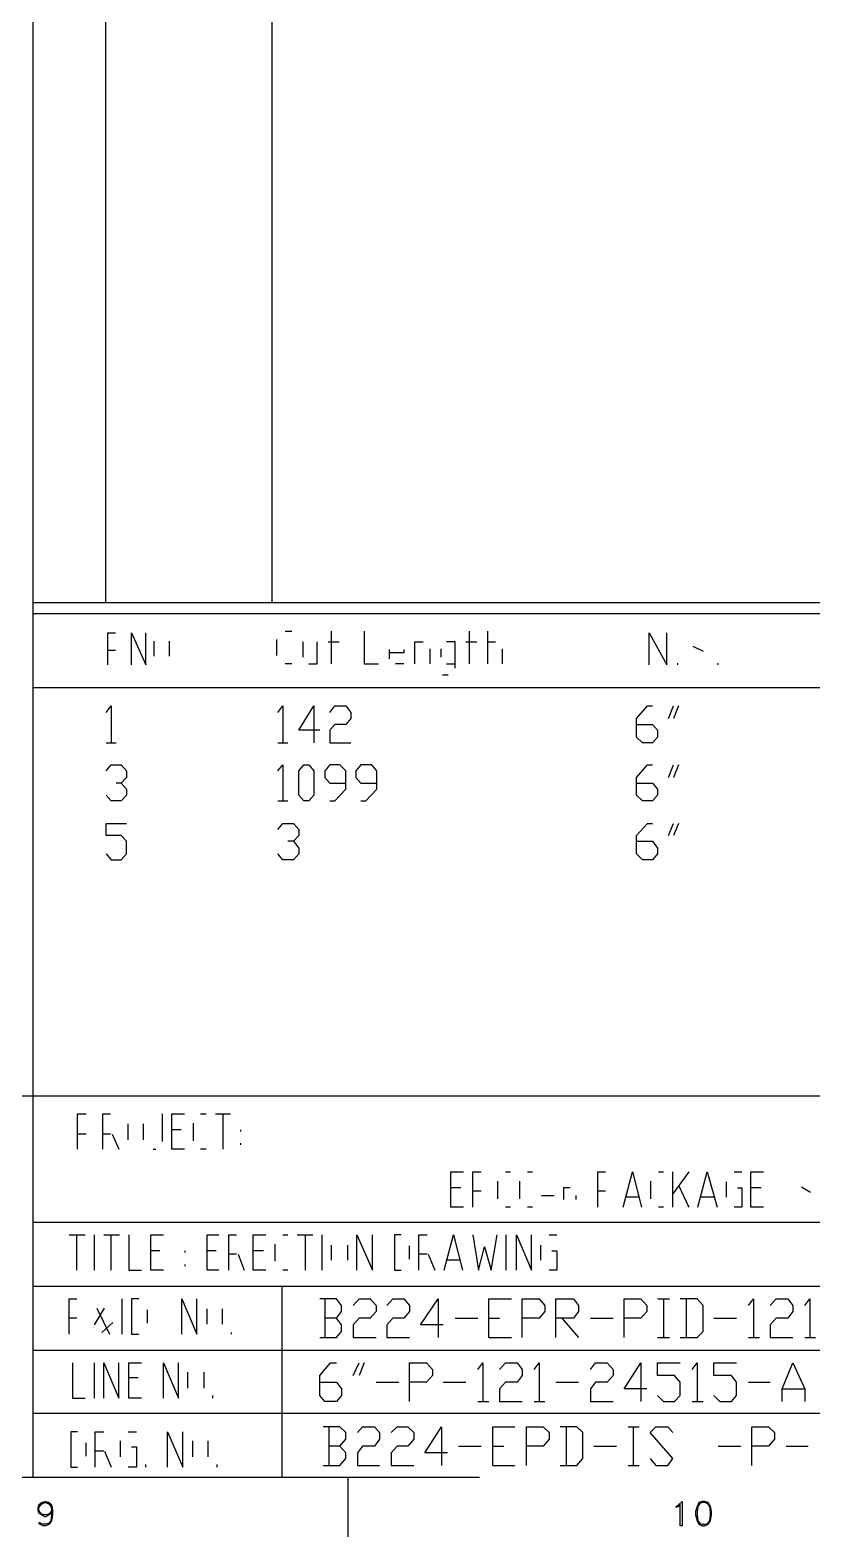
# Model space of a CAD drawing. Header units: millimetres. Extents: x 21 to 1147, y -811 to 126.
# Drawn here: x 819.9 to 931.5, y -811 to -596 of the extents above; entities that cross this region are included whole.
import ezdxf

# ---------------------------------------------------------------- set-up
doc = ezdxf.new("R2010")
doc.units = ezdxf.units.MM
doc.layers.add('EDITED_LINES', color=4, linetype='Continuous')

msp = doc.modelspace()

# ---------------------------------------------------------------- linework, layer by layer
at = {"layer": 'EDITED_LINES'}
for p, q in [((820.36, -802.48), (820.36, -39.28)), ((830.68, -382.12), (830.68, -677.68)), ((854.44, -382.12), (854.44, -677.68)), ((820.36, -677.68), (1137.28, -677.68)), ((820.36, -679.24), (1137.28, -679.24)), ((831.04, -686.56), (831.04, -682)), ((831.04, -682), (832.12, -682)), ((834.4, -686.56), (834.4, -682)), ((834.4, -682), (836.44, -686.56)), ((836.44, -686.56), (836.44, -682)), ((837.64, -685.36), (837.64, -683.2)), ((839.8, -683.2), (839.8, -685.36)), ((855.16, -685.24), (855.16, -682.96)), ((856.36, -681.76), (857.32, -681.76)), ((858.88, -683.32), (858.88, -685.48)), ((860.92, -686.44), (860.92, -683.32)), ((862.48, -683.32), (864.04, -683.32)), ((862.96, -686.44), (862.96, -681.76)), ((867.64, -681.76), (867.64, -686.44)), ((874.84, -686.44), (874.84, -683.32)), ((874.84, -683.32), (876.04, -683.32)), ((880.6, -683.32), (879.4, -683.32)), ((880.6, -687.04), (880.6, -683.32)), ((882.16, -683.32), (883.72, -683.32)), ((882.64, -686.44), (882.64, -681.76)), ((885.28, -686.44), (885.28, -681.76)), ((885.28, -683.32), (886.36, -683.32)), ((908.32, -686.56), (908.32, -682)), ((908.32, -682), (910.84, -686.56)), ((910.84, -686.56), (910.84, -682)), ((832.12, -684.52), (831.04, -684.52)), ((871.24, -685.72), (871.24, -684.4)), ((873.28, -684.88), (871.24, -684.88)), ((873.28, -684.4), (873.28, -684.88)), ((877, -684.28), (877, -686.44)), ((878.56, -684.28), (878.56, -685.48)), ((887.32, -684.28), (887.32, -686.44)), ((914.56, -683.92), (916, -684.64)), ((857.32, -686.44), (856.36, -686.44)), ((859.72, -686.44), (860.92, -686.44)), ((867.64, -686.44), (869.68, -686.44)), ((873.28, -686.44), (872.08, -686.44)), ((879.4, -686.44), (880.6, -686.44)), ((912.4, -686.56), (912.4, -686.32)), ((918.16, -686.56), (918.16, -686.32)), ((820.36, -689.8), (1137.28, -689.8)), ((878.8, -688), (879.64, -688)), ((830.8, -693.4), (831.52, -692.44)), ((831.52, -692.44), (831.52, -697.72)), ((855.28, -693.4), (856, -692.44)), ((856, -692.44), (856, -697.72)), ((858.28, -695.92), (860.44, -692.44)), ((860.44, -692.44), (860.44, -697.72)), ((862.72, -693.4), (863.44, -692.44)), ((863.44, -692.44), (865, -692.44)), ((865, -692.44), (865.72, -693.4)), ((865.72, -694.24), (865, -695.08)), ((865.72, -693.4), (865.72, -694.24)), ((906.52, -694.24), (908.08, -692.44)), ((906.52, -696.88), (906.52, -694.24)), ((908.08, -692.44), (908.8, -692.44)), ((911.08, -694.24), (911.8, -692.44)), ((912.52, -692.44), (911.8, -694.24)), ((861.28, -695.92), (858.28, -695.92)), ((863.44, -695.08), (862.72, -695.92)), ((862.72, -695.92), (862.72, -697.72)), ((865, -695.08), (863.44, -695.08)), ((906.52, -695.08), (908.8, -695.08)), ((908.8, -695.08), (909.52, -695.92)), ((909.52, -695.92), (909.52, -696.88)), ((830.8, -697.72), (832.24, -697.72)), ((855.28, -697.72), (856.72, -697.72)), ((862.72, -697.72), (865.72, -697.72)), ((907.36, -697.72), (906.52, -696.88)), ((908.8, -697.72), (907.36, -697.72)), ((909.52, -696.88), (908.8, -697.72)), ((830.8, -701.68), (831.52, -700.84)), ((831.52, -700.84), (832.96, -700.84)), ((832.96, -700.84), (833.68, -701.68)), ((833.68, -702.64), (832.96, -703.48)), ((833.68, -701.68), (833.68, -702.64)), ((855.28, -701.68), (856, -700.84)), ((856, -700.84), (856, -706)), ((858.28, -701.68), (859, -700.84)), ((858.28, -705.16), (858.28, -701.68)), ((859, -700.84), (859.72, -700.84)), ((859.72, -700.84), (860.44, -701.68)), ((860.44, -701.68), (860.44, -705.16)), ((862.72, -700.84), (862, -701.68)), ((862, -701.68), (862, -702.64)), ((862, -702.64), (862.72, -703.48)), ((864.16, -700.84), (862.72, -700.84)), ((865, -701.68), (864.16, -700.84)), ((865, -704.32), (865, -701.68)), ((867.16, -700.84), (866.44, -701.68)), ((866.44, -701.68), (866.44, -702.64)), ((866.44, -702.64), (867.16, -703.48)), ((868.72, -700.84), (867.16, -700.84)), ((869.44, -701.68), (868.72, -700.84)), ((869.44, -704.32), (869.44, -701.68)), ((906.52, -702.64), (908.08, -700.84)), ((906.52, -705.16), (906.52, -702.64)), ((908.08, -700.84), (908.8, -700.84)), ((911.08, -702.64), (911.8, -700.84)), ((912.52, -700.84), (911.8, -702.64)), ((832.96, -703.48), (832.24, -703.48)), ((832.96, -703.48), (833.68, -704.32)), ((833.68, -704.32), (833.68, -705.16)), ((862.72, -703.48), (865, -703.48)), ((863.44, -706), (865, -704.32)), ((867.16, -703.48), (869.44, -703.48)), ((867.88, -706), (869.44, -704.32)), ((906.52, -703.48), (908.8, -703.48)), ((908.8, -703.48), (909.52, -704.32)), ((909.52, -704.32), (909.52, -705.16)), ((831.52, -706), (830.8, -705.16)), ((832.96, -706), (831.52, -706)), ((833.68, -705.16), (832.96, -706)), ((855.28, -706), (856.72, -706)), ((859, -706), (858.28, -705.16)), ((859.72, -706), (859, -706)), ((860.44, -705.16), (859.72, -706)), ((862.72, -706), (863.44, -706)), ((867.16, -706), (867.88, -706)), ((907.36, -706), (906.52, -705.16)), ((908.8, -706), (907.36, -706)), ((909.52, -705.16), (908.8, -706)), ((830.8, -710.92), (830.8, -709.24)), ((830.8, -709.24), (833.68, -709.24)), ((855.28, -710.08), (856, -709.24)), ((856, -709.24), (857.56, -709.24)), ((857.56, -709.24), (858.28, -710.08)), ((906.52, -710.92), (908.08, -709.24)), ((908.08, -709.24), (908.8, -709.24)), ((911.08, -710.92), (911.8, -709.24)), ((912.52, -709.24), (911.8, -710.92)), ((832.96, -710.92), (830.8, -710.92)), ((833.68, -711.76), (832.96, -710.92)), ((858.28, -710.92), (857.56, -711.76)), ((858.28, -710.08), (858.28, -710.92)), ((906.52, -713.56), (906.52, -710.92)), ((830.8, -713.56), (831.52, -714.4)), ((832.96, -714.4), (833.68, -713.56)), ((833.68, -713.56), (833.68, -711.76)), ((856, -714.4), (855.28, -713.56)), ((857.56, -711.76), (856.72, -711.76)), ((857.56, -711.76), (858.28, -712.72)), ((858.28, -713.56), (857.56, -714.4)), ((858.28, -712.72), (858.28, -713.56)), ((906.52, -711.76), (908.8, -711.76)), ((907.36, -714.4), (906.52, -713.56)), ((908.8, -711.76), (909.52, -712.72)), ((909.52, -713.56), (908.8, -714.4)), ((909.52, -712.72), (909.52, -713.56)), ((831.52, -714.4), (832.96, -714.4)), ((857.56, -714.4), (856, -714.4)), ((908.8, -714.4), (907.36, -714.4)), ((1137.28, -748.12), (52.24, -748.12)), ((826.72, -755.68), (826.72, -750.64)), ((826.72, -750.64), (827.92, -750.64)), ((830.32, -755.68), (830.32, -750.64)), ((830.32, -750.64), (831.4, -750.64)), ((833.92, -754.36), (833.92, -752.08)), ((836.08, -752.08), (836.08, -754.36)), ((838.84, -754.6), (838.84, -750.64)), ((840.16, -755.68), (840.16, -750.64)), ((840.16, -750.64), (841.96, -750.64)), ((843.28, -754.48), (843.28, -751.96)), ((844.24, -750.64), (845.08, -750.64)), ((846.4, -750.64), (848.56, -750.64)), ((847.48, -755.68), (847.48, -750.64)), ((827.92, -753.52), (826.72, -753.52)), ((831.4, -753.52), (830.32, -753.52)), ((831.64, -753.52), (832.6, -755.68)), ((841.48, -752.92), (840.16, -752.92)), ((850, -753.16), (850, -752.92)), ((837.52, -755.68), (837.88, -755.68)), ((841.96, -755.68), (840.16, -755.68)), ((845.08, -755.68), (844.24, -755.68)), ((850, -755.08), (850, -754.84)), ((880, -763.96), (880, -758.92)), ((880, -758.92), (881.8, -758.92)), ((883.12, -763.96), (883.12, -758.92)), ((883.12, -758.92), (884.32, -758.92)), ((886.72, -762.76), (886.72, -760.24)), ((887.8, -758.92), (888.52, -758.92)), ((889.84, -762.76), (889.84, -760.24)), ((890.92, -758.92), (891.64, -758.92)), ((901, -763.96), (901, -758.92)), ((901, -758.92), (902.08, -758.92)), ((904.6, -763.96), (905.92, -758.92)), ((905.92, -758.92), (907.24, -763.96)), ((908.56, -762.76), (908.56, -760.24)), ((909.64, -758.92), (910.36, -758.92)), ((911.68, -763.96), (911.68, -758.92)), ((913.96, -758.92), (911.68, -762.04)), ((912.52, -760.84), (913.96, -763.96)), ((915.28, -763.96), (916.6, -758.92)), ((916.6, -758.92), (918.04, -763.96)), ((919.36, -762.52), (919.36, -760.36)), ((920.44, -758.92), (921.52, -758.92)), ((922.84, -763.96), (922.84, -758.92)), ((922.84, -758.92), (924.64, -758.92)), ((881.44, -761.2), (880, -761.2)), ((884.32, -761.68), (883.12, -761.68)), ((892.96, -762.28), (894.76, -762.28)), ((896.08, -761.2), (896.08, -762.88)), ((897.04, -761.2), (896.08, -761.2)), ((897.88, -762.88), (897.88, -762.28)), ((902.08, -761.68), (901, -761.68)), ((906.88, -762.52), (904.96, -762.52)), ((917.56, -762.52), (915.64, -762.52)), ((920.92, -761.2), (921.52, -761.2)), ((921.52, -761.2), (921.52, -763.96)), ((924.28, -761.2), (922.84, -761.2)), ((930.04, -761.08), (931.36, -761.8)), ((881.8, -763.96), (880, -763.96)), ((888.52, -763.96), (887.8, -763.96)), ((891.64, -763.96), (890.92, -763.96)), ((910.36, -763.96), (909.64, -763.96)), ((921.52, -763.96), (920.44, -763.96)), ((924.64, -763.96), (922.84, -763.96)), ((820.36, -766.12), (1137.28, -766.12)), ((825.52, -767.92), (827.8, -767.92)), ((826.6, -772.96), (826.6, -767.92)), ((829.12, -772.96), (829.12, -767.92)), ((830.44, -767.92), (832.72, -767.92)), ((831.52, -772.96), (831.52, -767.92)), ((834.04, -767.92), (834.04, -772.96)), ((837.16, -772.96), (837.16, -767.92)), ((837.16, -767.92), (838.96, -767.92)), ((845.2, -772.96), (845.2, -767.92)), ((845.2, -767.92), (846.88, -767.92)), ((848.32, -772.96), (848.32, -767.92)), ((848.32, -767.92), (849.4, -767.92)), ((851.8, -772.96), (851.8, -767.92)), ((851.8, -767.92), (853.6, -767.92)), ((854.92, -771.64), (854.92, -769.24)), ((856, -767.92), (856.72, -767.92)), ((858.04, -767.92), (860.32, -767.92)), ((859.24, -772.96), (859.24, -767.92)), ((861.64, -772.96), (861.64, -767.92)), ((862.96, -771.52), (862.96, -769.36)), ((865.24, -769.36), (865.24, -771.52)), ((866.56, -772.96), (866.56, -767.92)), ((866.56, -767.92), (868.84, -772.96)), ((868.84, -772.96), (868.84, -767.92)), ((872.92, -767.92), (871.96, -767.92)), ((871.96, -767.92), (871.96, -772.96)), ((874.12, -771.4), (874.12, -769.48)), ((875.44, -772.96), (875.44, -767.92)), ((875.44, -767.92), (876.64, -767.92)), ((879.04, -772.96), (880.36, -767.92)), ((880.36, -767.92), (881.68, -772.96)), ((883.12, -767.92), (883.96, -772.96)), ((883.96, -772.96), (884.8, -769.6)), ((884.8, -769.6), (885.76, -772.96)), ((885.76, -772.96), (886.6, -767.92)), ((887.92, -772.96), (887.92, -767.92)), ((889.36, -772.96), (889.36, -767.92)), ((889.36, -767.92), (891.52, -772.96)), ((891.52, -772.96), (891.52, -767.92)), ((892.84, -771.52), (892.84, -769.36)), ((894.04, -767.92), (895.12, -767.92)), ((838.48, -770.2), (837.16, -770.2)), ((842.08, -770.44), (842.08, -770.2)), ((846.52, -770.2), (845.2, -770.2)), ((849.4, -770.68), (848.32, -770.68)), ((849.64, -770.68), (850.48, -772.96)), ((853.24, -770.2), (851.8, -770.2)), ((876.64, -770.68), (875.44, -770.68)), ((876.76, -770.68), (877.72, -772.96)), ((881.32, -771.52), (879.4, -771.52)), ((894.4, -770.2), (895.12, -770.2)), ((895.12, -770.2), (895.12, -772.96)), ((834.04, -772.96), (835.84, -772.96)), ((838.96, -772.96), (837.16, -772.96)), ((842.08, -772.36), (842.08, -772.12)), ((846.88, -772.96), (845.2, -772.96)), ((853.6, -772.96), (851.8, -772.96)), ((856.72, -772.96), (856, -772.96)), ((871.96, -772.96), (872.92, -772.96)), ((895.12, -772.96), (894.04, -772.96)), ((820.36, -775.24), (1137.28, -775.24)), ((855.88, -775.24), (855.88, -802.48)), ((825.52, -782.08), (825.52, -777.04)), ((825.52, -777.04), (826.6, -777.04)), ((833.08, -782.08), (833.08, -777.04)), ((835.48, -777.04), (834.4, -777.04)), ((834.4, -777.04), (834.4, -782.08)), ((841.6, -782.08), (841.6, -777.04)), ((841.6, -777.04), (843.76, -782.08)), ((843.76, -782.08), (843.76, -777.04)), ((863.68, -777.04), (861.28, -777.04)), ((862, -777.04), (862, -782.56)), ((864.4, -778), (863.68, -777.04)), ((864.4, -778.84), (864.4, -778)), ((866.08, -778), (866.92, -777.04)), ((866.92, -777.04), (868.48, -777.04)), ((868.48, -777.04), (869.32, -778)), ((869.32, -778), (869.32, -778.84)), ((870.88, -778), (871.72, -777.04)), ((871.72, -777.04), (873.28, -777.04)), ((873.28, -777.04), (874.12, -778)), ((874.12, -778), (874.12, -778.84)), ((875.68, -780.76), (878.2, -777.04)), ((878.2, -777.04), (878.2, -782.56)), ((885.4, -782.56), (885.4, -777.04)), ((885.4, -777.04), (888.64, -777.04)), ((890.2, -782.56), (890.2, -777.04)), ((890.2, -777.04), (892.6, -777.04)), ((892.6, -777.04), (893.44, -778)), ((893.44, -778), (893.44, -778.84)), ((895, -782.56), (895, -777.04)), ((895, -777.04), (897.52, -777.04)), ((897.52, -777.04), (898.24, -778)), ((898.24, -778), (898.24, -778.84)), ((904.72, -782.56), (904.72, -777.04)), ((904.72, -777.04), (907.12, -777.04)), ((907.12, -777.04), (907.96, -778)), ((907.96, -778), (907.96, -778.84)), ((909.52, -777.04), (911.2, -777.04)), ((910.36, -777.04), (910.36, -782.56)), ((915.16, -777.04), (912.76, -777.04)), ((913.6, -777.04), (913.6, -782.56)), ((916, -778), (915.16, -777.04)), ((916, -781.72), (916, -778)), ((922.48, -778), (923.2, -777.04)), ((923.2, -777.04), (923.2, -782.56)), ((925.6, -778), (926.44, -777.04)), ((926.44, -777.04), (928.12, -777.04)), ((928.12, -777.04), (928.84, -778)), ((928.84, -778), (928.84, -778.84)), ((930.52, -778), (931.24, -777.04)), ((931.24, -777.04), (931.24, -782.56)), ((826.6, -779.8), (825.52, -779.8)), ((829.12, -780.76), (830.56, -778.36)), ((829.48, -778.36), (831.28, -782.08)), ((836.68, -780.52), (836.68, -778.6)), ((845.2, -780.64), (845.2, -778.48)), ((847.36, -778.48), (847.36, -780.64)), ((863.68, -779.8), (862, -779.8)), ((863.68, -779.8), (864.4, -778.84)), ((864.4, -780.76), (863.68, -779.8)), ((866.92, -779.8), (866.08, -780.76)), ((868.48, -779.8), (866.92, -779.8)), ((869.32, -778.84), (868.48, -779.8)), ((871.72, -779.8), (870.88, -780.76)), ((873.28, -779.8), (871.72, -779.8)), ((874.12, -778.84), (873.28, -779.8)), ((880.6, -779.8), (883.84, -779.8)), ((885.4, -779.8), (886.96, -779.8)), ((892.6, -779.8), (890.2, -779.8)), ((893.44, -778.84), (892.6, -779.8)), ((897.52, -779.8), (895, -779.8)), ((895.84, -779.8), (898.24, -782.56)), ((898.24, -778.84), (897.52, -779.8)), ((899.92, -779.8), (903.16, -779.8)), ((907.12, -779.8), (904.72, -779.8)), ((907.96, -778.84), (907.12, -779.8)), ((917.56, -779.8), (920.8, -779.8)), ((926.44, -779.8), (925.6, -780.76)), ((928.12, -779.8), (926.44, -779.8)), ((928.84, -778.84), (928.12, -779.8)), ((831.76, -780.4), (830.2, -781.84)), ((834.4, -782.08), (835.48, -782.08)), ((848.68, -782.08), (848.68, -781.84)), ((863.68, -782.56), (864.4, -781.72)), ((864.4, -781.72), (864.4, -780.76)), ((866.08, -780.76), (866.08, -782.56)), ((870.88, -780.76), (870.88, -782.56)), ((878.92, -780.76), (875.68, -780.76)), ((915.16, -782.56), (916, -781.72)), ((925.6, -780.76), (925.6, -782.56)), ((820.36, -784.36), (1137.28, -784.36)), ((861.28, -782.56), (863.68, -782.56)), ((866.08, -782.56), (869.32, -782.56)), ((870.88, -782.56), (874.12, -782.56)), ((885.4, -782.56), (888.64, -782.56)), ((909.52, -782.56), (911.2, -782.56)), ((912.76, -782.56), (915.16, -782.56)), ((922.48, -782.56), (924.04, -782.56)), ((925.6, -782.56), (928.84, -782.56)), ((930.52, -782.56), (932.08, -782.56)), ((826, -786.16), (826, -791.2)), ((829.12, -791.2), (829.12, -786.16)), ((830.44, -791.2), (830.44, -786.16)), ((830.44, -786.16), (832.6, -791.2)), ((832.6, -791.2), (832.6, -786.16)), ((834.04, -791.2), (834.04, -786.16)), ((834.04, -786.16), (835.84, -786.16)), ((838.96, -791.2), (838.96, -786.16)), ((838.96, -786.16), (841.12, -791.2)), ((841.12, -791.2), (841.12, -786.16)), ((861.28, -787.96), (862.84, -786.16)), ((862.84, -786.16), (863.68, -786.16)), ((866.08, -787.96), (866.92, -786.16)), ((867.64, -786.16), (866.92, -787.96)), ((874.12, -791.68), (874.12, -786.16)), ((874.12, -786.16), (876.52, -786.16)), ((876.52, -786.16), (877.36, -787.12)), ((883.84, -787.12), (884.56, -786.16)), ((884.56, -786.16), (884.56, -791.68)), ((886.96, -787.12), (887.8, -786.16)), ((887.8, -786.16), (889.48, -786.16)), ((889.48, -786.16), (890.2, -787.12)), ((891.88, -787.12), (892.6, -786.16)), ((892.6, -786.16), (892.6, -791.68)), ((899.92, -787.12), (900.64, -786.16)), ((900.64, -786.16), (902.32, -786.16)), ((902.32, -786.16), (903.16, -787.12)), ((904.72, -789.88), (907.12, -786.16)), ((907.12, -786.16), (907.12, -791.68)), ((909.52, -787.96), (909.52, -786.16)), ((909.52, -786.16), (912.76, -786.16)), ((914.44, -787.12), (915.16, -786.16)), ((915.16, -786.16), (915.16, -791.68)), ((917.56, -787.96), (917.56, -786.16)), ((917.56, -786.16), (920.8, -786.16)), ((927.28, -789.88), (928.84, -786.16)), ((928.84, -786.16), (930.52, -789.88)), ((835.36, -788.32), (834.04, -788.32)), ((842.44, -789.76), (842.44, -787.48)), ((844.72, -787.48), (844.72, -789.76)), ((861.28, -790.84), (861.28, -787.96)), ((861.28, -788.92), (863.68, -788.92)), ((863.68, -788.92), (864.4, -789.88)), ((869.32, -788.92), (872.56, -788.92)), ((876.52, -788.92), (874.12, -788.92)), ((877.36, -787.96), (876.52, -788.92)), ((877.36, -787.12), (877.36, -787.96)), ((878.92, -788.92), (882.16, -788.92)), ((887.8, -788.92), (886.96, -789.88)), ((889.48, -788.92), (887.8, -788.92)), ((890.2, -787.96), (889.48, -788.92)), ((890.2, -787.12), (890.2, -787.96)), ((895, -788.92), (898.24, -788.92)), ((900.64, -788.92), (899.92, -789.88)), ((902.32, -788.92), (900.64, -788.92)), ((903.16, -787.96), (902.32, -788.92)), ((903.16, -787.12), (903.16, -787.96)), ((911.92, -787.96), (909.52, -787.96)), ((912.76, -788.92), (911.92, -787.96)), ((912.76, -790.84), (912.76, -788.92)), ((920.08, -787.96), (917.56, -787.96)), ((920.8, -788.92), (920.08, -787.96)), ((920.8, -790.84), (920.8, -788.92)), ((922.48, -788.92), (925.6, -788.92)), ((846.04, -791.2), (846.04, -790.84)), ((862, -791.68), (861.28, -790.84)), ((864.4, -790.84), (863.68, -791.68)), ((864.4, -789.88), (864.4, -790.84)), ((886.96, -789.88), (886.96, -791.68)), ((899.92, -789.88), (899.92, -791.68)), ((907.96, -789.88), (904.72, -789.88)), ((909.52, -790.84), (910.36, -791.68)), ((911.92, -791.68), (912.76, -790.84)), ((917.56, -790.84), (918.4, -791.68)), ((920.08, -791.68), (920.8, -790.84)), ((927.28, -791.68), (927.28, -789.88)), ((927.28, -789.88), (930.52, -789.88)), ((930.52, -789.88), (930.52, -791.68)), ((826, -791.2), (827.8, -791.2)), ((835.84, -791.2), (834.04, -791.2)), ((863.68, -791.68), (862, -791.68)), ((883.84, -791.68), (885.4, -791.68)), ((886.96, -791.68), (890.2, -791.68)), ((891.88, -791.68), (893.44, -791.68)), ((899.92, -791.68), (903.16, -791.68)), ((910.36, -791.68), (911.92, -791.68)), ((914.44, -791.68), (916, -791.68)), ((918.4, -791.68), (920.08, -791.68)), ((820.36, -793.36), (1137.28, -793.36)), ((864.16, -795.28), (861.76, -795.28)), ((862.6, -795.28), (862.6, -800.8)), ((865, -796.12), (864.16, -795.28)), ((866.68, -796.12), (867.4, -795.28)), ((867.4, -795.28), (869.08, -795.28)), ((869.08, -795.28), (869.8, -796.12)), ((871.48, -796.12), (872.32, -795.28)), ((872.32, -795.28), (873.88, -795.28)), ((873.88, -795.28), (874.72, -796.12)), ((876.28, -799), (878.68, -795.28)), ((878.68, -795.28), (878.68, -800.8)), ((886, -800.8), (886, -795.28)), ((886, -795.28), (889.12, -795.28)), ((890.8, -800.8), (890.8, -795.28)), ((890.8, -795.28), (893.2, -795.28)), ((893.2, -795.28), (894.04, -796.12)), ((898, -795.28), (895.6, -795.28)), ((896.44, -795.28), (896.44, -800.8)), ((898.84, -796.12), (898, -795.28)), ((905.32, -795.28), (906.88, -795.28)), ((906.04, -795.28), (906.04, -800.8)), ((908.44, -796.12), (909.28, -795.28)), ((909.28, -795.28), (910.96, -795.28)), ((910.96, -795.28), (911.68, -796.12)), ((922.96, -800.8), (922.96, -795.28)), ((922.96, -795.28), (925.36, -795.28)), ((925.36, -795.28), (926.2, -796.12)), ((826.72, -796), (825.76, -796)), ((825.76, -796), (825.76, -801.04)), ((827.92, -799.48), (827.92, -797.56)), ((829.24, -801.04), (829.24, -796)), ((829.24, -796), (830.44, -796)), ((832.84, -799.6), (832.84, -797.32)), ((833.92, -796), (835.12, -796)), ((839.56, -801.04), (839.56, -796)), ((839.56, -796), (841.72, -801.04)), ((841.72, -801.04), (841.72, -796)), ((843.16, -799.6), (843.16, -797.32)), ((845.32, -797.32), (845.32, -799.6)), ((864.16, -798.04), (865, -797.08)), ((865, -797.08), (865, -796.12)), ((869.8, -797.08), (869.08, -798.04)), ((869.8, -796.12), (869.8, -797.08)), ((874.72, -797.08), (873.88, -798.04)), ((874.72, -796.12), (874.72, -797.08)), ((894.04, -797.08), (893.2, -798.04)), ((894.04, -796.12), (894.04, -797.08)), ((898.84, -799.84), (898.84, -796.12)), ((911.68, -799.84), (908.44, -796.12)), ((926.2, -797.08), (925.36, -798.04)), ((926.2, -796.12), (926.2, -797.08)), ((830.44, -798.76), (829.24, -798.76)), ((830.56, -798.76), (831.52, -801.04)), ((834.4, -798.16), (835.12, -798.16)), ((835.12, -798.16), (835.12, -801.04)), ((864.16, -798.04), (862.6, -798.04)), ((865, -799), (864.16, -798.04)), ((865, -799.84), (865, -799)), ((867.4, -798.04), (866.68, -799)), ((866.68, -799), (866.68, -800.8)), ((869.08, -798.04), (867.4, -798.04)), ((872.32, -798.04), (871.48, -799)), ((871.48, -799), (871.48, -800.8)), ((873.88, -798.04), (872.32, -798.04)), ((879.52, -799), (876.28, -799)), ((881.08, -798.04), (884.32, -798.04)), ((886, -798.04), (887.56, -798.04)), ((893.2, -798.04), (890.8, -798.04)), ((900.4, -798.04), (903.64, -798.04)), ((918.16, -798.04), (921.4, -798.04)), ((925.36, -798.04), (922.96, -798.04)), ((927.88, -798.04), (931, -798.04)), ((825.76, -801.04), (826.72, -801.04)), ((835.12, -801.04), (833.92, -801.04)), ((836.44, -801.04), (836.44, -800.68)), ((846.64, -801.04), (846.64, -800.68)), ((861.76, -800.8), (864.16, -800.8)), ((864.16, -800.8), (865, -799.84)), ((866.68, -800.8), (869.8, -800.8)), ((871.48, -800.8), (874.72, -800.8)), ((886, -800.8), (889.12, -800.8)), ((895.6, -800.8), (898, -800.8)), ((898, -800.8), (898.84, -799.84)), ((905.32, -800.8), (906.88, -800.8)), ((908.44, -799.84), (909.28, -800.8)), ((909.28, -800.8), (910.96, -800.8)), ((910.96, -800.8), (911.68, -799.84)), ((569.8, -802.48), (884.08, -802.48)), ((865.36, -811), (865.36, -802.48)), ((821.2, -806.44), (821.56, -806.08)), ((821.32, -806.44), (821.8, -806.08)), ((821.56, -806.08), (822.04, -805.96)), ((821.56, -806.32), (822.04, -806.08)), ((822.04, -805.96), (822.16, -805.96)), ((822.04, -806.08), (822.16, -806.08)), ((822.16, -805.96), (822.64, -806.08)), ((822.16, -806.08), (822.64, -806.32)), ((822.28, -806.08), (822.88, -806.44)), ((822.64, -806.08), (823, -806.44)), ((912.52, -806.44), (913, -805.96)), ((913, -805.96), (913, -809.44)), ((915.4, -806.08), (915.16, -806.68)), ((915.64, -806.08), (915.28, -806.68)), ((915.88, -805.96), (915.4, -806.08)), ((915.88, -806.08), (915.4, -806.32)), ((916.24, -805.96), (915.88, -805.96)), ((916.24, -806.08), (915.88, -806.08)), ((916.72, -806.08), (916.24, -805.96)), ((916.72, -806.32), (916.24, -806.08)), ((916.96, -806.68), (916.6, -806.08)), ((917.08, -806.68), (916.72, -806.08)), ((821.08, -806.92), (821.2, -806.44)), ((821.08, -807.16), (821.08, -806.92)), ((821.2, -807.64), (821.08, -807.16)), ((821.2, -806.8), (821.56, -806.32)), ((821.2, -806.92), (821.32, -806.44)), ((821.2, -807.16), (821.2, -806.92)), ((821.32, -807.64), (821.2, -807.16)), ((821.56, -807.76), (821.2, -807.28)), ((821.56, -807.88), (821.2, -807.64)), ((821.8, -807.88), (821.32, -807.64)), ((822.04, -807.88), (821.56, -807.76)), ((822.04, -808.12), (821.56, -807.88)), ((822.16, -807.88), (822.04, -807.88)), ((822.16, -808.12), (822.04, -808.12)), ((822.64, -807.76), (822.16, -807.88)), ((822.64, -807.88), (822.16, -808.12)), ((822.88, -807.64), (822.28, -807.88)), ((822.64, -806.32), (823, -806.8)), ((823, -807.28), (822.64, -807.76)), ((823, -807.64), (822.64, -807.88)), ((822.88, -806.44), (823, -807.16)), ((823, -807.16), (822.88, -807.64)), ((823, -807.88), (822.88, -808.72)), ((823, -806.44), (823.12, -807.16)), ((823, -807.16), (823, -807.88)), ((823.12, -807.88), (823, -808.72)), ((823.12, -807.16), (823.12, -807.88)), ((912.16, -806.68), (912.52, -806.44)), ((912.52, -806.68), (912.16, -806.8)), ((912.16, -806.8), (912.16, -806.68)), ((912.76, -806.32), (912.52, -806.68)), ((912.76, -809.44), (912.76, -806.32)), ((915.16, -806.68), (914.92, -807.4)), ((914.92, -807.4), (914.92, -807.88)), ((914.92, -807.88), (915.16, -808.72)), ((915.28, -806.68), (915.16, -807.4)), ((915.16, -807.4), (915.16, -807.88)), ((915.16, -807.88), (915.28, -808.72)), ((917.08, -807.4), (916.96, -806.68)), ((916.96, -808.72), (917.08, -807.88)), ((917.2, -807.4), (917.08, -806.68)), ((917.08, -807.88), (917.08, -807.4)), ((917.08, -808.72), (917.2, -807.88)), ((917.2, -807.88), (917.2, -807.4)), ((821.32, -809.2), (821.2, -808.96)), ((821.2, -808.96), (821.32, -808.96)), ((821.32, -808.96), (821.56, -809.2)), ((821.8, -809.2), (821.32, -809.08)), ((821.8, -809.44), (821.32, -809.2)), ((822.16, -809.2), (821.8, -809.2)), ((822.16, -809.44), (821.8, -809.44)), ((822.64, -809.08), (822.16, -809.2)), ((822.64, -809.2), (822.16, -809.44)), ((822.88, -808.72), (822.52, -809.2)), ((823, -808.72), (822.64, -809.2)), ((913, -809.44), (912.76, -809.44)), ((915.16, -808.72), (915.4, -809.2)), ((915.28, -808.72), (915.64, -809.2)), ((915.4, -809.08), (915.88, -809.2)), ((915.4, -809.2), (915.88, -809.44)), ((915.88, -809.2), (916.24, -809.2)), ((915.88, -809.44), (916.24, -809.44)), ((916.24, -809.2), (916.72, -809.08)), ((916.24, -809.44), (916.72, -809.2)), ((916.6, -809.2), (916.96, -808.72)), ((916.72, -809.2), (917.08, -808.72))]:
    msp.add_line(p, q, dxfattribs=at)

doc.saveas('drawing.dxf')
